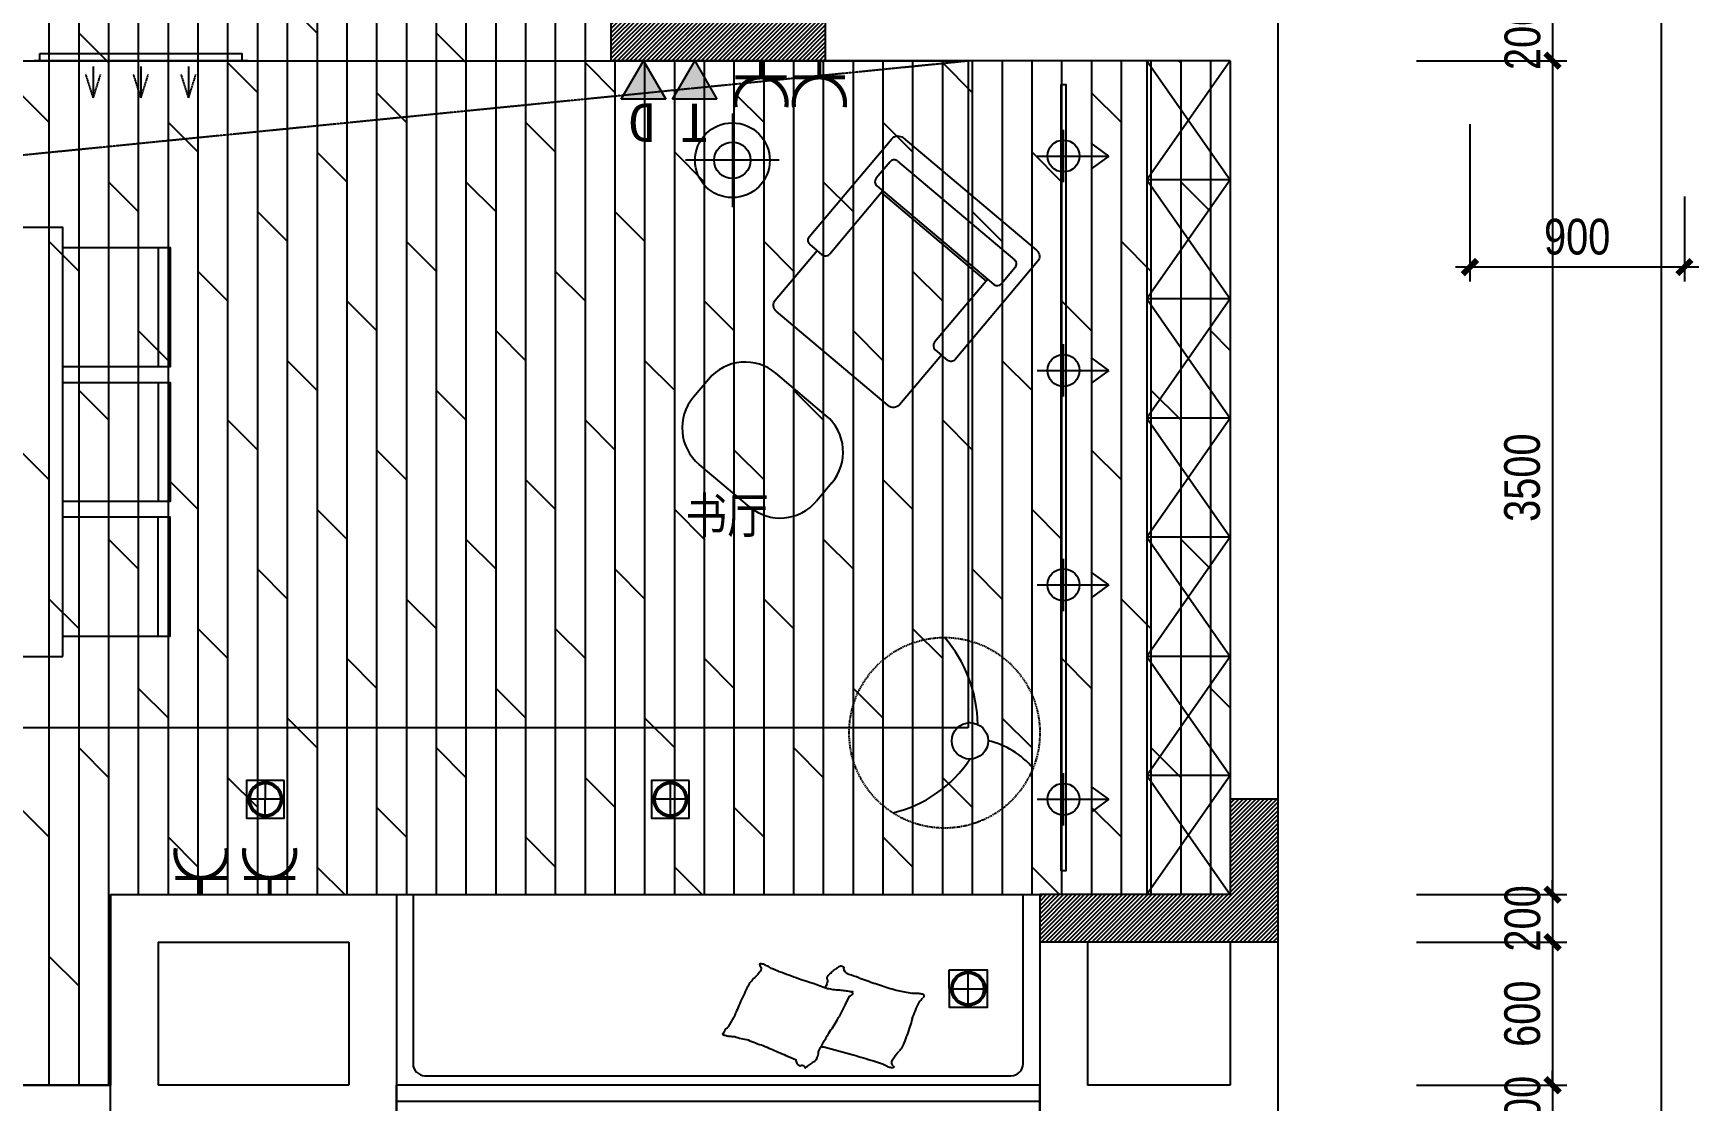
# Model space of a CAD drawing. Extents: x 160245 to 405305, y -111140 to 232735.
# Drawn here: x 273183 to 280173, y -3856 to 624 of the extents above; entities that cross this region are included whole.
import ezdxf

# ---------------------------------------------------------------- set-up
doc = ezdxf.new("R2010")
doc.units = 0
doc.header["$LTSCALE"] = 10
doc.header["$MEASUREMENT"] = 0
doc.linetypes.add('( Dashed )', pattern=[0.75, 0.5, -0.25])
doc.linetypes.add('DASH', pattern=[0.35, 0.25, -0.1])
doc.layers.get('Defpoints').update_dxf_attribs({"color": 229})
for name, color, linetype in [('C-ceiling 天花', 153, 'Continuous'), ('C-Light 灯具', 107, 'Continuous'), ('Door 门', 107, 'Continuous'), ('P-floorpat地面', 8, 'Continuous'), ('P-Furniture 家具', 153, 'Continuous'), ('P-Make furniture 固定制作', 154, 'Continuous'), ('P-New Wall Size 隔墙尺寸', 8, 'Continuous'), ('P-O wall 原始墙体', 245, 'Continuous'), ('P-o 原建筑尺寸', 8, 'Continuous'), ('P-Text  平面文字', 9, 'Continuous'), ('P-window 窗', 107, 'Continuous'), ('PW01-POWERPOINT___DATAPOIN', 2, 'Continuous'), ('插座说明', 2, 'Continuous'), ('空调', 145, 'DASH')]:
    doc.layers.add(name, color=color, linetype=linetype)
doc.styles.add('PDC DIM', font='PMingLiU-ExtB.ttf', dxfattribs={"width": 0.85})
doc.styles.add('黑体', font='simhei.ttf')
doc.dimstyles.new('PDC-A2', dxfattribs={"dimscale": 0, "dimtxt": 2.5, "dimasz": 1, "dimexe": 1, "dimexo": 1, "dimgap": 0.7, "dimtad": 1, "dimdec": 0, "dimtxsty": 'PDC DIM', "dimblk": 'ARCHTICK', "dimcen": 1, "dimdle": 1, "dimclrd": 8, "dimclre": 8, "dimclrt": 9, "dimadec": 0, "dimazin": 0, "dimtfac": 1, "dimtdec": 0, "dimtix": 1, "dimtmove": 2, "dimatfit": 3, "dimldrblk": 'PDC A2 T R', "dimfxl": 10, "dimfxlon": 1, "dimarcsym": 0})
pattern_1 = [(45, (59491.276, 0), (-8.8388348, 8.8388348), [])]

# ---------------------------------------------------------------- blocks, each defined once
blk = doc.blocks.new('$WINLIB2D$00000001')
at = {"color": 0}
for points in [[(-0.5, 0.5), (-0.5, -0.5)], [(-0.5, 0.5), (0.5, 0.5)], [(0.5, -0.5), (0.5, 0.5)], [(0.5, 0.1667), (-0.5, 0.1667)], [(0.5, -0.1667), (-0.5, -0.1667)], [(-0.5, -0.5), (0.5, -0.5)]]:
    blk.add_lwpolyline(points, dxfattribs=at)
blk = doc.blocks.new('_ArchTick')
at = {"color": 0, "linetype": 'ByBlock', "const_width": 0.4}
blk.add_lwpolyline([(-0.5, -0.5), (0.5, 0.5)], dxfattribs=at)
blk = doc.blocks.new('*D1049')
at = {"layer": 'Defpoints', "color": 0, "transparency": 16777216}
for p in [(278928.6, 709.4), (278928.6, 509.4), (279559.4, 509.4)]:
    blk.add_point(p, dxfattribs=at)
at = {"layer": 'P-o 原建筑尺寸', "color": 8, "lineweight": -2, "transparency": 16777216}
for p, q in [((279559.4, 709.4), (279559.4, 769.4)), ((278988.6, 709.4), (279619.4, 709.4)), ((279559.4, 709.4), (279559.4, 509.4)), ((278988.6, 509.4), (279619.4, 509.4)), ((279559.4, 509.4), (279559.4, 449.4))]:
    blk.add_line(p, q, dxfattribs=at)
at = {"layer": 'P-o 原建筑尺寸', "color": 8, "lineweight": -2, "transparency": 16777216, "xscale": 60, "yscale": 60, "zscale": 60}
for p, rotation in [((279559.4, 709.4), 270), ((279559.4, 509.4), 90)]:
    blk.add_blockref('_ArchTick', p, dxfattribs=dict(at, rotation=rotation))
at = {"layer": 'P-o 原建筑尺寸', "color": 9, "transparency": 16777216, "insert": (279433.9, 609.4), "char_height": 150, "attachment_point": 5, "rotation": 90, "style": 'PDC DIM'}
blk.add_mtext('200', dxfattribs=at)
blk = doc.blocks.new('PDC A2 T R')
at = {"color": 0, "linetype": 'ByBlock'}
blk.add_line((0, 0), (-2, 0), dxfattribs=at)
for points in [[(-2.15, 0.89), (-1.49, 1.35), (-0.6, 0), (0, 0)], [(-2.15, -0.89), (-1.49, -1.35), (-0.6, 0), (0, 0)]]:
    blk.add_solid(points, dxfattribs=at)
blk = doc.blocks.new('*D1050')
at = {"layer": 'Defpoints', "color": 0, "transparency": 16777216}
for p in [(278928.6, 509.4), (278928.6, -2990.6), (279559.4, -2990.6)]:
    blk.add_point(p, dxfattribs=at)
at = {"layer": 'P-o 原建筑尺寸', "color": 8, "lineweight": -2, "transparency": 16777216}
for p, q in [((279559.4, 569.4), (279559.4, -3050.6)), ((278988.6, 509.4), (279619.4, 509.4)), ((278988.6, -2990.6), (279619.4, -2990.6))]:
    blk.add_line(p, q, dxfattribs=at)
at = {"layer": 'P-o 原建筑尺寸', "color": 8, "lineweight": -2, "transparency": 16777216, "xscale": 60, "yscale": 60, "zscale": 60}
for p, rotation in [((279559.4, 509.4), 90), ((279559.4, -2990.6), 270)]:
    blk.add_blockref('_ArchTick', p, dxfattribs=dict(at, rotation=rotation))
at = {"layer": 'P-o 原建筑尺寸', "color": 9, "transparency": 16777216, "insert": (279432.5, -1240.6), "char_height": 150, "attachment_point": 5, "rotation": 90, "style": 'PDC DIM'}
blk.add_mtext('3500', dxfattribs=at)
blk = doc.blocks.new('*D1051')
at = {"layer": 'Defpoints', "color": 0, "transparency": 16777216}
for p in [(278928.6, -2990.6), (278928.6, -3190.6), (279559.4, -3190.6)]:
    blk.add_point(p, dxfattribs=at)
at = {"layer": 'P-o 原建筑尺寸', "color": 8, "lineweight": -2, "transparency": 16777216}
for p, q in [((279559.4, -2990.6), (279559.4, -2930.6)), ((278988.6, -2990.6), (279619.4, -2990.6)), ((279559.4, -2990.6), (279559.4, -3190.6)), ((278988.6, -3190.6), (279619.4, -3190.6)), ((279559.4, -3190.6), (279559.4, -3250.6))]:
    blk.add_line(p, q, dxfattribs=at)
at = {"layer": 'P-o 原建筑尺寸', "color": 8, "lineweight": -2, "transparency": 16777216, "xscale": 60, "yscale": 60, "zscale": 60}
for p, rotation in [((279559.4, -2990.6), 270), ((279559.4, -3190.6), 90)]:
    blk.add_blockref('_ArchTick', p, dxfattribs=dict(at, rotation=rotation))
at = {"layer": 'P-o 原建筑尺寸', "color": 9, "transparency": 16777216, "insert": (279433.9, -3090.6), "char_height": 150, "attachment_point": 5, "rotation": 90, "style": 'PDC DIM'}
blk.add_mtext('200', dxfattribs=at)
blk = doc.blocks.new('*D1052')
at = {"layer": 'Defpoints', "color": 0, "transparency": 16777216}
for p in [(278928.6, -3190.6), (278928.6, -3790.6), (279559.4, -3790.6)]:
    blk.add_point(p, dxfattribs=at)
at = {"layer": 'P-o 原建筑尺寸', "color": 8, "lineweight": -2, "transparency": 16777216}
for p, q in [((279559.4, -3130.6), (279559.4, -3850.6)), ((278988.6, -3190.6), (279619.4, -3190.6)), ((278988.6, -3790.6), (279619.4, -3790.6))]:
    blk.add_line(p, q, dxfattribs=at)
at = {"layer": 'P-o 原建筑尺寸', "color": 8, "lineweight": -2, "transparency": 16777216, "xscale": 60, "yscale": 60, "zscale": 60}
for p, rotation in [((279559.4, -3190.6), 90), ((279559.4, -3790.6), 270)]:
    blk.add_blockref('_ArchTick', p, dxfattribs=dict(at, rotation=rotation))
at = {"layer": 'P-o 原建筑尺寸', "color": 9, "transparency": 16777216, "insert": (279432.9, -3490.6), "char_height": 150, "attachment_point": 5, "rotation": 90, "style": 'PDC DIM'}
blk.add_mtext('600', dxfattribs=at)
blk = doc.blocks.new('*D1053')
at = {"layer": 'Defpoints', "color": 0, "transparency": 16777216}
for p in [(278928.6, -3790.6), (278928.6, -3990.6), (279559.4, -3990.6)]:
    blk.add_point(p, dxfattribs=at)
at = {"layer": 'P-o 原建筑尺寸', "color": 8, "lineweight": -2, "transparency": 16777216}
for p, q in [((279559.4, -3790.6), (279559.4, -3730.6)), ((278988.6, -3790.6), (279619.4, -3790.6)), ((279559.4, -3790.6), (279559.4, -3990.6)), ((278988.6, -3990.6), (279619.4, -3990.6)), ((279559.4, -3990.6), (279559.4, -4050.6))]:
    blk.add_line(p, q, dxfattribs=at)
at = {"layer": 'P-o 原建筑尺寸', "color": 8, "lineweight": -2, "transparency": 16777216, "xscale": 60, "yscale": 60, "zscale": 60}
for p, rotation in [((279559.4, -3790.6), 270), ((279559.4, -3990.6), 90)]:
    blk.add_blockref('_ArchTick', p, dxfattribs=dict(at, rotation=rotation))
at = {"layer": 'P-o 原建筑尺寸', "color": 9, "transparency": 16777216, "insert": (279433.9, -3890.6), "char_height": 150, "attachment_point": 5, "rotation": 90, "style": 'PDC DIM'}
blk.add_mtext('200', dxfattribs=at)
blk = doc.blocks.new('*D1054')
at = {"layer": 'Defpoints', "color": 0, "transparency": 16777216}
for p in [(278928.6, 6709.4), (278928.6, -3990.6), (280015.9, -3990.6)]:
    blk.add_point(p, dxfattribs=at)
at = {"layer": 'P-o 原建筑尺寸', "color": 8, "lineweight": -2, "transparency": 16777216}
for p, q in [((280015.9, 6769.4), (280015.9, -4050.6)), ((279415.9, 6709.4), (280075.9, 6709.4)), ((279415.9, -3990.6), (280075.9, -3990.6))]:
    blk.add_line(p, q, dxfattribs=at)
at = {"layer": 'P-o 原建筑尺寸', "color": 8, "lineweight": -2, "transparency": 16777216, "xscale": 60, "yscale": 60, "zscale": 60}
for p, rotation in [((280015.9, 6709.4), 90), ((280015.9, -3990.6), 270)]:
    blk.add_blockref('_ArchTick', p, dxfattribs=dict(at, rotation=rotation))
at = {"layer": 'P-o 原建筑尺寸', "color": 9, "transparency": 16777216, "insert": (279890.4, 1359.4), "char_height": 150, "attachment_point": 5, "rotation": 90, "style": 'PDC DIM'}
blk.add_mtext('10700', dxfattribs=at)
blk = doc.blocks.new('*D2157')
at = {"layer": 'Defpoints', "color": 0, "transparency": 16777216}
for p in [(279212.8, 50509.4), (280112.8, 0), (279212.8, -356.6)]:
    blk.add_point(p, dxfattribs=at)
at = {"layer": 'P-New Wall Size 隔墙尺寸', "color": 8, "lineweight": -2, "transparency": 16777216}
for p, q in [((279212.8, 243.4), (279212.8, -416.6)), ((280112.8, -60), (280112.8, -416.6)), ((280172.8, -356.6), (279152.8, -356.6))]:
    blk.add_line(p, q, dxfattribs=at)
at = {"layer": 'P-New Wall Size 隔墙尺寸', "color": 8, "lineweight": -2, "transparency": 16777216, "xscale": 59.99999999999999, "yscale": 59.99999999999999, "zscale": 59.99999999999999, "rotation": 180}
blk.add_blockref('_ArchTick', (279212.8, -356.6), dxfattribs=at)
at = {"layer": 'P-New Wall Size 隔墙尺寸', "color": 8, "lineweight": -2, "transparency": 16777216, "xscale": 59.99999999999999, "yscale": 59.99999999999999, "zscale": 59.99999999999999}
blk.add_blockref('_ArchTick', (280112.8, -356.6), dxfattribs=at)
at = {"layer": 'P-New Wall Size 隔墙尺寸', "color": 9, "transparency": 16777216, "insert": (279662.8, -230.1), "char_height": 150, "attachment_point": 5, "style": 'PDC DIM'}
blk.add_mtext('900', dxfattribs=at)
blk = doc.blocks.new('43')
for p, q in [((4141.589, 144.281), (4141.589, 147.61)), ((4142.811, 145.504), (4140.367, 145.504))]:
    blk.add_line(p, q)
for points in [[(4141.589, 147.61), (4140.99, 146.796)], [(4141.589, 147.61), (4142.188, 146.796)]]:
    blk.add_lwpolyline(points)
blk.add_circle((4141.589, 145.504), 0.744)
blk = doc.blocks.new('ceiling light100')
for p, q in [((0, -26.4), (0, 26.4)), ((-26.4, 0), (26.4, 0))]:
    blk.add_line(p, q)
blk.add_lwpolyline([(-26.4, 26.4), (26.4, 26.4), (26.4, -26.4), (-26.4, -26.4)], close=True)
for radius in [24, 21.6]:
    blk.add_circle((0, 0), radius)
blk = doc.blocks.new('ccc')
at = {"const_width": 15}
for points in [[(382762, 218738.5), (382762, 218798.5)], [(382854.5, 218738.5), (382669.5, 218738.5)]]:
    blk.add_lwpolyline(points, dxfattribs=at)
blk.add_lwpolyline([(382670.7, 218631, -0.040743), (382669.5, 218646, -1), (382854.5, 218646, -0.040743), (382853.2, 218631, -0.040743)], format="xyb", dxfattribs=at)
blk = doc.blocks.new('065406')
blk.add_hatch(color=256).paths.add_polyline_path([(1093513.7, 399104.5), (1093473.7, 399035.2), (1093553.7, 399035.2)])
for p, q in [((1093513.7, 399104.5), (1093473.7, 399035.2)), ((1093553.7, 399035.2), (1093513.7, 399104.5)), ((1093473.7, 399035.2), (1093553.7, 399035.2))]:
    blk.add_line(p, q)
blk = doc.blocks.new('A$C0A7066EA')
at = {"layer": 'PW01-POWERPOINT___DATAPOIN', "linetype": 'ByBlock', "xscale": -1.293600001190498, "yscale": 1.293599999326034, "zscale": 1.2936, "rotation": 180}
blk.add_blockref('065406', (-1414517.6, 516281.6), dxfattribs=at)
at = {"layer": 'PW01-POWERPOINT___DATAPOIN', "linetype": 'ByBlock', "style": '黑体'}
blk.add_text('T', height=90, dxfattribs=at).set_placement((21.9, 99.8))
blk = doc.blocks.new('A$C26F260E4')
at = {"layer": 'PW01-POWERPOINT___DATAPOIN', "linetype": 'ByBlock', "xscale": -1.293600001190498, "yscale": 1.293599999326034, "zscale": 1.2936, "rotation": 180}
blk.add_blockref('065406', (-1414517.6, 516281.6), dxfattribs=at)
at = {"layer": 'PW01-POWERPOINT___DATAPOIN', "linetype": 'ByBlock', "style": '黑体'}
blk.add_text('D', height=90, dxfattribs=at).set_placement((24.9, 99.5))
blk = doc.blocks.new('A$C50F47628')
for p, q in [((425, 30), (-425, 30)), ((-425, 0), (-425, 30)), ((425, 0), (425, 30)), ((-450, 0), (450, 0)), ((-200, -155.9), (-230.6, -58.2)), ((-200, -23.6), (-200, -155.9)), ((-200, -155.9), (-169.4, -58.2)), ((0, -155.9), (-30.6, -58.2)), ((0, -23.6), (0, -155.9)), ((0, -155.9), (30.6, -58.2)), ((200, -155.9), (169.4, -58.2)), ((200, -23.6), (200, -155.9)), ((200, -155.9), (230.6, -58.2))]:
    blk.add_line(p, q)

msp = doc.modelspace()

# ---------------------------------------------------------------- hatches: boundary and pattern name
at = {"layer": 'P-floorpat地面'}
h = msp.add_hatch(dxfattribs=at)
h.set_pattern_fill('DOLMIT', color=250, scale=500, angle=90)
h.paths.add_polyline_path([(274306.9, 5009.4), (272606.9, 5009.4), (272606.9, 3709.4), (272956.9, 3709.4), (272956.9, 1309.4), (270606.9, 1309.4), (270606.9, -2990.6), (271406.9, -2990.6), (271406.9, -3790.6), (273506.9, -3790.6), (273506.9, -2990.6), (278206.9, -2990.6), (278206.9, 509.4), (275606.9, 509.4), (275606.9, 709.4), (276306.9, 709.4), (276306.9, 1779.4), (275506.9, 1779.4), (275506.9, 1509.4), (274456.9, 1509.4), (274456.9, 2709.4), (274356.9, 2709.4), (274356.9, 3509.4), (274306.9, 3509.4), (274306.9, 3809.4), (274506.9, 3809.4), (274506.9, 3709.4), (277356.9, 3709.4), (278206.9, 3709.4), (278206.9, 6509.4), (274506.9, 6509.4), (274506.9, 4609.4), (274306.9, 4609.4)])
at = {"layer": 'P-O wall 原始墙体'}
h = msp.add_hatch(dxfattribs=at)
h.set_pattern_fill('ANSI31', color=256, scale=100, style=0)
h.set_pattern_definition(pattern_1)
h.paths.add_polyline_path([(276506.9, 709.4), (276306.9, 709.4), (275606.9, 709.4), (275606.9, 509.4), (276406.9, 509.4), (276506.9, 509.4)])
h = msp.add_hatch(dxfattribs=at)
h.set_pattern_fill('ANSI31', color=256, scale=100, style=0)
h.set_pattern_definition(pattern_1)
h.paths.add_polyline_path([(278206.9, -2990.6), (277406.9, -2990.6), (277406.9, -3190.6), (278406.9, -3190.6), (278406.9, -3090.6), (278406.9, -2590.6), (278206.9, -2590.6)])

# ---------------------------------------------------------------- linework, layer by layer
at = {"layer": 'C-ceiling 天花'}
msp.add_line((271406.9, -3790.6), (273506.9, -3790.6), dxfattribs=at)
msp.add_lwpolyline([(277106.9, -2290.6), (271306.9, -2290.6), (271306.9, 509.4), (277106.9, 509.4)], close=True, dxfattribs=at)
at = {"layer": 'C-ceiling 天花', "linetype": 'DASH'}
msp.add_lwpolyline([(271306.9, -2290.6), (272123.8, 12.9), (277106.9, 509.4)], dxfattribs=at)
at = {"layer": 'C-Light 灯具'}
msp.add_lwpolyline([(277496.9, 409.4), (277516.9, 409.4), (277516.9, -2890.6), (277496.9, -2890.6)], close=True, dxfattribs=at)
at = {"layer": 'Door 门'}
msp.add_line((271406.9, -3790.6), (273506.9, -3790.6), dxfattribs=at)
at = {"layer": 'P-floorpat地面'}
msp.add_line((273506.9, -3790.6), (271406.9, -3790.6), dxfattribs=at)
at = {"layer": 'P-Furniture 家具', "linetype": 'ByBlock'}
for p, q in [((276117.3, 288), (276117.3, -104.8)), ((276313.7, 91.6), (275921, 91.6)), ((273706.9, -275.1), (273706.9, -775.1)), ((273706.9, -840.6), (273706.9, -1340.6)), ((273706.9, -1906.2), (273706.9, -1406.2))]:
    msp.add_line(p, q, dxfattribs=at)
at = {"layer": 'P-Furniture 家具'}
for p, q in [((276778.7, 85.1), (276720.7, 16.3)), ((276778.7, 85.1), (276720.7, 16.3)), ((276810.4, 87.8), (277301.8, -326.1)), ((276749.2, -37.2), (276526.1, -302)), ((276749.2, -37.2), (276526.1, -302)), ((276749.2, -37.2), (276526.1, -302)), ((276749.2, -37.2), (276526.1, -302)), ((276723.4, -15.4), (277214.8, -429.4)), ((276742.5, -45.1), (277182.3, -415.6)), ((276494.4, -304.7), (276472.9, -286.6)), ((277189, -407.6), (276965.8, -672.5)), ((277304.5, -357.9), (277246.5, -426.7)), ((276968.6, -704.2), (276994.4, -725.9))]:
    msp.add_line(p, q, dxfattribs=at)
at = {"layer": 'P-Furniture 家具', "color": 8}
for p, q in [((276017.9, -826.7), (275953.4, -903.1)), ((276510.9, -980.6), (276299.7, -802.6)), ((276188.8, -1362.9), (275977.5, -1185)), ((276535, -1262.4), (276470.6, -1338.9))]:
    msp.add_line(p, q, dxfattribs=at)
at = {"layer": 'P-Furniture 家具'}
for points in [[(276472.9, -286.6), (276442.8, -261.2, -0.414214), (276440.1, -229.5), (276786.4, 181.6, -0.414214), (276834, 185.6), (277394.2, -286.3, -0.198912), (277406, -309.2, -0.198912), (277398.2, -333.9), (277051.9, -745, -0.414214), (277020.2, -747.7), (276994.4, -725.9), (276818.8, -934.3, -0.414214), (276771.3, -938.4), (276301.4, -542.5, -0.414214), (276297.4, -495), (276472.9, -286.6)], [(274776.9, -2990.6), (274776.9, -3700.6, 0.414214), (274826.9, -3750.6), (277286.9, -3750.6, 0.414214), (277336.9, -3700.6), (277336.9, -2990.6)]]:
    msp.add_lwpolyline(points, format="xyb", dxfattribs=at)
msp.add_lwpolyline([(273306.9, -1990.6), (273306.9, -190.6), (272406.9, -190.6), (272406.9, -1990.6)], close=True, dxfattribs=at)
at = {"layer": 'P-Furniture 家具', "linetype": 'ByBlock'}
for points in [[(273306.9, -275.1), (273756.9, -275.1), (273756.9, -775.1), (273306.9, -775.1)], [(273306.9, -840.6), (273756.9, -840.6), (273756.9, -1340.6), (273306.9, -1340.6)], [(273306.9, -1906.2), (273756.9, -1906.2), (273756.9, -1406.2), (273306.9, -1406.2)]]:
    msp.add_lwpolyline(points, dxfattribs=at)
at = {"layer": 'P-Furniture 家具', "color": 8}
msp.add_lwpolyline([(276099.8, -3545.8, 0.101392), (276082, -3564.9, -0.223768), (276076.3, -3575.3, -0.25558), (276079, -3579.2, -0.081563), (276093.6, -3584.2, -0.071805), (276110, -3585.3, 0.069985), (276126.8, -3586.5, 0.03546), (276182.8, -3600.5, 0.029432), (276247, -3624.4, 0.001554), (276277.9, -3637.9, -0.00152), (276309.4, -3651.7, -0.004735), (276342.1, -3665.6, 0.00382), (276382.7, -3682.7, 0.296001), (276401.2, -3709.8, -0.649774), (276421.1, -3718.3, -0.02319), (276425.7, -3714.9, 0.0288), (276429.5, -3712.2, 0.005727), (276436.3, -3708, -0.004358), (276445.1, -3702.4, -0.027528), (276462.6, -3690, -0.046214), (276471.7, -3681.4, -0.194121), (276475.6, -3668.3, 0.133719), (276478.5, -3649.2, 0.011505), (276496.3, -3615.3, 0.008882), (276521.6, -3572.3, 0.012426), (276557.3, -3517.6, -0.033612), (276569.4, -3496.9), (276591.5, -3451.8), (276608.6, -3417.1, 0.224341), (276622.5, -3406.4, -0.722772), (276622.7, -3399.4, -0.103513), (276619.1, -3399, 0.053465), (276612.1, -3398.8, 0.030109), (276590, -3395, -0.031436), (276568.8, -3391.5, -0.05324), (276554.3, -3391.2, 0.05518), (276540.3, -3390.8, 0.056271), (276516, -3385.6, 0.0108), (276395.2, -3344.4, 0.00456), (276313.8, -3314.2, 0.01125), (276281.2, -3301.1, 0.069394), (276264, -3291, -0.079756), (276248.8, -3282.5, -0.106399), (276234.9, -3279.9, -0.328642), (276230.8, -3282.4, -0.299547), (276232.6, -3287.7, 0.189917), (276237.2, -3295.1, 0.033518), (276237.6, -3303.3, 0.075627), (276236.8, -3307, 0.053489), (276233.4, -3313, 0.017838), (276220.2, -3329.8, 0.038394), (276201.9, -3348.2, -0.059529), (276190.8, -3360.4, -0.035943), (276178.7, -3380.6, -0.011245), (276147.8, -3447.9, -0.006203), (276135.1, -3478.9, 0.010783), (276127.6, -3496.6, 0.019485), (276122.3, -3506.9, 0.005062)], format="xyb", close=True, dxfattribs=at)
at = {"layer": 'P-Furniture 家具', "linetype": 'ByBlock'}
for radius in [157, 76.4]:
    msp.add_circle((276117.3, 91.6), radius, dxfattribs=at)
at = {"layer": 'P-Furniture 家具', "color": 8, "linetype": '( Dashed )'}
msp.add_circle((277007.5, -2311.6), 400, dxfattribs=at)
at = {"layer": 'P-Furniture 家具', "color": 8}
msp.add_circle((277114, -2345.3), 76.4, dxfattribs=at)
at = {"layer": 'P-Furniture 家具'}
for centre, start, end in [((276795.9, 70.6), 49.88568, 139.88568), ((276795.9, 70.6), 49.88568, 139.88568), ((276737.9, 1.8), 139.88568, 229.88568), ((276737.9, 1.8), 139.88568, 229.88568), ((276508.9, -287.5), 229.88568, 319.88568), ((277287.3, -343.4), 319.88568, 49.88568), ((277229.3, -412.2), 229.88568, 319.88568), ((276983, -687), 139.88568, 229.88568)]:
    msp.add_arc(centre, 22.5, start, end, dxfattribs=at)
at = {"layer": 'P-Furniture 家具', "color": 8}
for centre, radius, start, end in [((276170.8, -955.5), 200, 49.88568, 139.88568), ((276106.4, -1032), 200, 139.88568, 229.88568), ((276382.1, -1133.5), 200, 319.88568, 49.88568), ((276317.7, -1210), 200, 229.88568, 319.88568), ((276582.7, -2282.6), 564, 0.63544, 41.13483), ((277117.8, -2675.5), 338.1, 39.48808, 77.60827), ((276668.1, -2127.4), 534.2, 283.23263, 326.57409)]:
    msp.add_arc(centre, radius, start, end, dxfattribs=at)
at = {"layer": 'P-Furniture 家具', "color": 8, "extrusion": (0, 0, -1)}
for centre, major_axis, ratio, start_param, end_param in [((276536, -3341.8), (21.7, 0), 0.833333, 2.924385, 3.691331), ((276471.9, -3353.6), (44, 0), 0.833333, -0.217207, 0.314514), ((276580.9, -3364.7), (74.3, 0), 0.833333, 3.691331, 3.876056), ((276680.8, -3439.9), (208.9, 0), 0.833333, 3.876056, 3.98614), ((276963.1, -3704.8), (634.1, 0), 0.833333, 3.98614, 4.003573), ((276311.3, -3071.3), (367.2, 0), 0.833333, 0.839074, 0.86198), ((276527.7, -3272.1), (43.4, 0), 0.833333, 0.723905, 0.839074), ((276610.3, -3333), (66.9, 0), 0.833333, 3.865498, 3.958241), ((276572.9, -3299.8), (12.2, 0), 0.833333, 3.958241, 6.263107), ((276619.5, -3299), (34.4, 0), 0.833333, 1.970378, 3.121515), ((277762.9, -1042.9), (2973.3, 0), 0.833333, 1.955096, 1.970378), ((275922.5, -4835.2), (1935.6, 0), 0.833333, -1.186496, -1.167556), ((274383.4, -7841.6), (5857.8, 0), 0.833333, -1.167556, -1.161476), ((275595.8, -3116.1), (965.2, 0), 0.833333, 0.314514, 0.33763), ((278945.3, 921.5), (5604.8, 0), 0.833333, 1.973901, 1.980117), ((276981.6, -2915.9), (598.7, 0), 0.833333, 1.856206, 1.973901), ((276929.2, -3064.6), (412.8, 0), 0.833333, 1.714425, 1.856206), ((276878.8, -3355.1), (60.5, 0), 0.833333, 1.43494, 1.714425), ((276894.8, -3452.5), (57.5, 0), 0.833333, 4.576533, 4.863261), ((276968, -3466.4), (72.5, 0), 0.833333, 3.524471, 3.928657), ((276896.1, -3445.4), (48.9, 0), 0.833333, -1.419924, -1.094394), ((276905.4, -3414.2), (16.1, 0), 0.833333, -0.093502, 0.787064), ((276915.9, -3413.3), (5.57, 0), 0.833333, -1.094394, -0.093502), ((279271.1, -4239.4), (2407.5, -701), 0.471108, 3.164311, 3.227312), ((275006.8, -3122.7), (1922.9, 0), 0.833333, 0.266382, 0.31136), ((275335.5, -3197.4), (1582.2, 0), 0.833333, 0.241571, 0.266382), ((276468.6, -3719.5), (111.9, 0), 0.833333, -1.383407, -1.280924), ((275637.6, -6041.2), (3019.2, 0), 0.833333, -1.280924, -1.237724), ((276757.3, -3606), (77.8, 0), 0.833333, 0.455068, 0.692904), ((276657.7, -3565.4), (188.7, 0), 0.833333, 0.31136, 0.455068), ((275025.8, -7514.9), (4890.5, 0), 0.833333, -1.237724, -1.219485), ((276432.2, -4317.2), (803.6, 0), 0.833333, -1.219485, -1.174486), ((276713, -3757.9), (76, 0), 0.833333, -1.174486, -0.897354), ((276800.3, -3693.8), (14.7, 0), 0.833333, 3.093969, 3.395903), ((276859.6, -3691.4), (74, 0), 0.833333, 2.959949, 3.093969), ((276822.7, -3698.6), (37.8, 0), 0.833333, 3.395903, 3.609654), ((276800.2, -3700.5), (13.6, 0), 0.833333, 2.209223, 2.959949), ((277090.5, -3811.5), (337.9, 0), 0.833333, 3.609654, 3.680998), ((276960.3, -3746.5), (186.2, 0), 0.833333, 3.680998, 3.834497), ((276796.5, -3670.7), (57.7, 0), 0.833333, 1.925887, 2.244238), ((276788.2, -3689.4), (33.8, 0), 0.833333, 1.501884, 1.925887), ((276790.2, -3714), (4.26, 0), 0.833333, 0.231794, 1.501884), ((276788.5, -3713.7), (6.04, 0), 0.833333, -0.932369, 0.231794)]:
    msp.add_ellipse(centre, major_axis=major_axis, ratio=ratio, start_param=start_param, end_param=end_param, dxfattribs=at)
at = {"layer": 'P-Make furniture 固定制作'}
for p, q in [((277856.9, 509.4), (277856.9, -2990.6)), ((277856.9, 509.4), (278206.9, 9.4)), ((278206.9, 509.4), (277856.9, 9.4)), ((278206.9, 9.4), (277856.9, 9.4)), ((277856.9, 9.4), (278206.9, -490.6)), ((278206.9, 9.4), (277856.9, -490.6)), ((278206.9, -490.6), (277856.9, -490.6)), ((277856.9, -490.6), (278206.9, -990.6)), ((278206.9, -490.6), (277856.9, -990.6)), ((278206.9, -990.6), (277856.9, -990.6)), ((277856.9, -990.6), (278206.9, -1490.6)), ((278206.9, -990.6), (277856.9, -1490.6)), ((278206.9, -1490.6), (277856.9, -1490.6)), ((277856.9, -1490.6), (278206.9, -1990.6)), ((278206.9, -1490.6), (277856.9, -1990.6)), ((278206.9, -1990.6), (277856.9, -1990.6)), ((277856.9, -1990.6), (278206.9, -2490.6)), ((278206.9, -1990.6), (277856.9, -2490.6)), ((278206.9, -2490.6), (277856.9, -2490.6)), ((277856.9, -2490.6), (278206.9, -2990.6)), ((278206.9, -2490.6), (277856.9, -2990.6))]:
    msp.add_line(p, q, dxfattribs=at)
at = {"layer": 'P-O wall 原始墙体'}
for p, q in [((278406.9, 1009.4), (278406.9, 609.4)), ((275606.9, 709.4), (275606.9, 509.4)), ((276506.9, 709.4), (276506.9, 509.4)), ((278406.9, 609.4), (278406.9, -3090.6)), ((276406.9, 509.4), (275606.9, 509.4)), ((277906.9, 509.4), (276406.9, 509.4)), ((278206.9, 509.4), (277906.9, 509.4)), ((278206.9, 509.4), (278206.9, -2990.6)), ((278406.9, -2590.6), (278206.9, -2590.6)), ((273506.9, -2990.6), (273506.9, -3790.6)), ((273506.9, -2990.6), (274706.9, -2990.6)), ((274706.9, -2990.6), (274706.9, -3790.6)), ((277406.9, -2990.6), (277406.9, -3990.6)), ((278206.9, -2990.6), (277406.9, -2990.6)), ((278406.9, -3090.6), (278406.9, -3990.6)), ((273706.9, -3190.6), (273706.9, -3790.6)), ((273706.9, -3190.6), (274506.9, -3190.6)), ((274506.9, -3190.6), (274506.9, -3790.6)), ((278406.9, -3190.6), (277406.9, -3190.6)), ((277606.9, -3190.6), (277606.9, -3790.6)), ((278206.9, -3190.6), (278206.9, -3790.6)), ((273506.9, -3990.6), (273506.9, -3790.6)), ((274506.9, -3790.6), (273706.9, -3790.6)), ((274706.9, -3790.6), (274706.9, -3990.6)), ((277406.9, -3990.6), (277406.9, -3790.6)), ((277406.9, -3790.6), (277406.9, -3990.6)), ((278206.9, -3790.6), (277606.9, -3790.6))]:
    msp.add_line(p, q, dxfattribs=at)
at = {"layer": 'P-window 窗'}
msp.add_line((274706.9, -2990.6), (277406.9, -2990.6), dxfattribs=at)

# ---------------------------------------------------------------- block references
at = {"layer": 'C-Light 灯具'}
for name, p, xscale, yscale, zscale, rotation in [('43', (264411.6, 372852.4), 90, 90, 90, 270), ('43', (264411.6, 371952.4), 90, 90, 90, 270), ('43', (264411.6, 371052.4), 90, 90, 90, 270), ('ceiling light100', (274156.9, -2590.6), -3.00000018821085, 3.000000188257559, 3.000000188254501, 359.979702166623), ('ceiling light100', (275856.9, -2590.6), -3.00000018821085, 3.000000188257559, 3.000000188254501, 359.979702166623), ('43', (264411.6, 370152.4), 90, 90, 90, 270), ('ceiling light100', (277106.9, -3385.7), 3.00000018821085, 3.00000018821085, 3.00000018821085, 0.02029783337702021)]:
    msp.add_blockref(name, p, dxfattribs=dict(at, xscale=xscale, yscale=yscale, zscale=zscale, rotation=rotation))
at = {"layer": 'P-window 窗', "extrusion": (0, 0, -1), "xscale": 2700, "yscale": 200, "zscale": -2700}
msp.add_blockref('$WINLIB2D$00000001', (-276056.9, -3890.6), dxfattribs=at)
at = {"layer": '插座说明', "xscale": 1.79999999998472, "yscale": 1.79999999998472, "zscale": 1.79999999998472, "rotation": 180}
for name, p in [('A$C26F260E4', (275837.1, 509.4)), ('A$C0A7066EA', (276052.5, 509.4))]:
    msp.add_blockref(name, p, dxfattribs=at)
at = {"layer": '插座说明', "linetype": 'ByBlock', "xscale": 1.164240001126018, "yscale": 1.164240001126018, "zscale": 1.164240001126018}
for p in [(-169389.7, -254224.6), (-169144.5, -254224.6)]:
    msp.add_blockref('ccc', p, dxfattribs=at)
at = {"layer": '插座说明', "linetype": 'ByBlock', "xscale": 1.164240001126018, "yscale": 1.164240001126018, "zscale": 1.164240001126018, "rotation": 180}
for p in [(719513.9, 251743.4), (719801.9, 251743.4)]:
    msp.add_blockref('ccc', p, dxfattribs=at)
at = {"layer": '空调', "xscale": -1}
msp.add_blockref('A$C50F47628', (273634.8, 509.4), dxfattribs=at)

# ---------------------------------------------------------------- texts
at = {"layer": 'P-Text  平面文字', "insert": (275921.1, -1324.1), "char_height": 150, "attachment_point": 1, "style": 'PDC DIM'}
msp.add_mtext_dynamic_manual_height_columns('书厅', width=893.426, gutter_width=1750, heights=[0], dxfattribs=at)

# ---------------------------------------------------------------- dimensions: what is measured, and where the dimension line sits
at = {"layer": 'P-New Wall Size 隔墙尺寸'}
dim = msp.add_linear_dim(base=(279212.8, -356.6), p1=(280112.8, 0), p2=(279212.8, 50509.4), dimstyle='PDC-A2', override={"dimscale": 60}, dxfattribs=at)
dim.commit()
dim.dimension.update_dxf_attribs({"geometry": '*D2157', "text_midpoint": (279662.8, -230.1)})
at = {"layer": 'P-o 原建筑尺寸'}
for base, p1, p2, picture, middle in [((280015.9, -3990.6), (278928.6, 6709.4), (278928.6, -3990.6), '*D1054', (279890.4, 1359.4)), ((279559.4, 509.4), (278928.6, 709.4), (278928.6, 509.4), '*D1049', (279433.9, 609.4)), ((279559.4, -2990.6), (278928.6, 509.4), (278928.6, -2990.6), '*D1050', (279432.5, -1240.6)), ((279559.4, -3190.6), (278928.6, -2990.6), (278928.6, -3190.6), '*D1051', (279433.9, -3090.6)), ((279559.4, -3790.6), (278928.6, -3190.6), (278928.6, -3790.6), '*D1052', (279432.9, -3490.6)), ((279559.4, -3990.6), (278928.6, -3790.6), (278928.6, -3990.6), '*D1053', (279433.9, -3890.6))]:
    dim = msp.add_linear_dim(base=base, p1=p1, p2=p2, angle=90, dimstyle='PDC-A2', override={"dimscale": 60}, dxfattribs=at)
    dim.commit()
    dim.dimension.update_dxf_attribs({"geometry": picture, "text_midpoint": middle})

doc.saveas('drawing.dxf')
